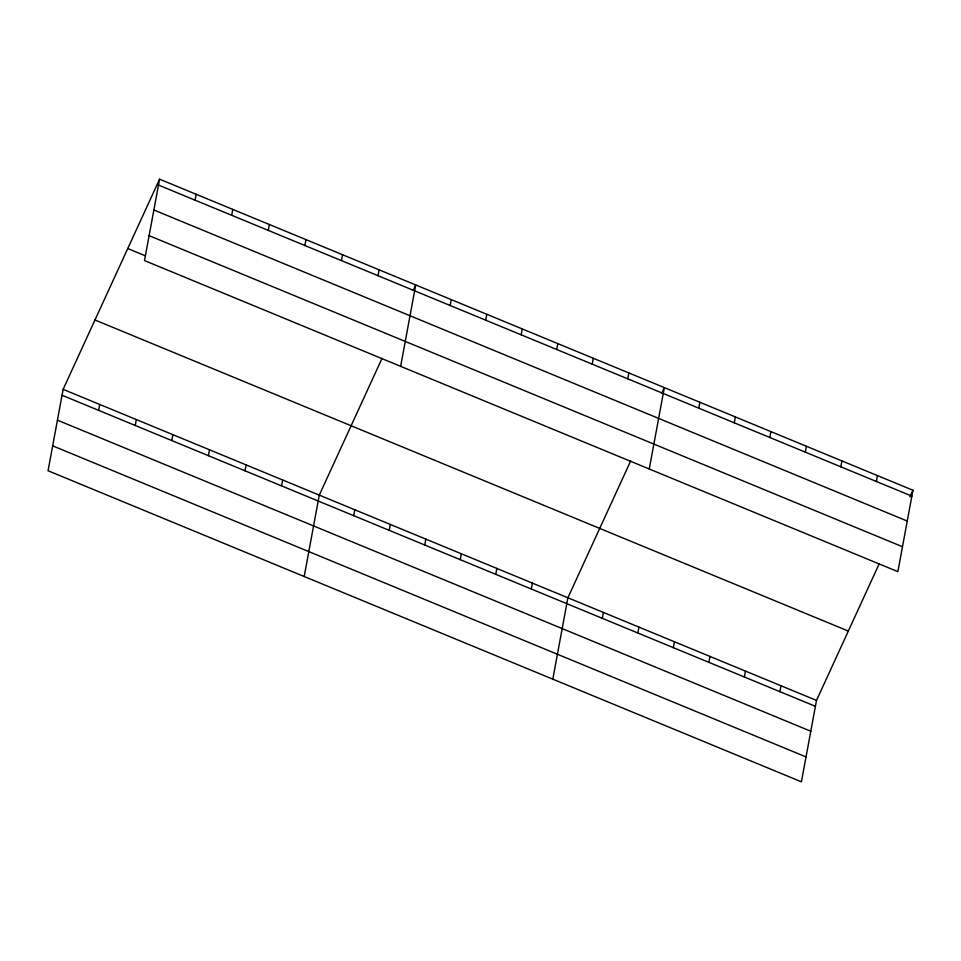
<?xml version="1.0" encoding="UTF-8"?>
<svg xmlns="http://www.w3.org/2000/svg" width="961" height="961" viewBox="0 0 961 961"><rect width="100%" height="100%" fill="white"/><g stroke="black" fill="none" stroke-linecap="round" stroke-linejoin="round"><path stroke-width="1.44" d="M159.586 179.178L144.498 260.575L897.862 571.651L912.95 490.254L159.586 179.178L63.138 389.349L48.05 470.746L801.414 781.822L816.502 700.425L879.303 563.578M98.635 410.359L99.728 404.461M135.225 425.471L136.318 419.573M195.095 200.176L196.176 194.29M171.815 440.57L172.908 434.684M231.685 215.288L232.778 209.39M208.417 455.682L209.498 449.784M268.275 230.4L269.368 224.502M245.007 470.794L246.1 464.896M304.865 245.511L305.958 239.613M281.597 485.906L282.69 480.007M341.455 260.611L342.548 254.725M304.193 576.516L319.28 495.119L382.082 358.273M378.045 275.723L379.139 269.825M353.696 515.673L354.789 509.786M400.641 366.345L415.729 284.936L413.29 290.27M389.217 530.34L390.31 524.442M450.156 305.502L451.25 299.604M424.738 545.007L425.831 539.109M485.665 320.169L486.759 314.271M460.247 559.674L461.34 553.776M521.186 334.824L522.279 328.938M495.768 574.342L496.861 568.444M556.707 349.492L557.8 343.594M531.277 588.997L532.37 583.111M592.216 364.159L593.309 358.261M552.803 679.175L567.891 597.766L630.692 460.92M627.737 378.826L628.83 372.928M602.307 618.331L603.4 612.433M649.252 468.992L664.339 387.595L661.889 392.929M637.828 632.999L638.921 627.101M698.767 408.149L699.86 402.263M673.337 647.666L674.43 641.768M734.276 422.816L735.369 416.93M708.858 662.321L709.951 656.435M769.797 437.483L770.89 431.585M744.379 676.988L745.46 671.09M805.306 452.15L806.399 446.252M779.888 691.656L780.981 685.758M840.827 466.818L841.92 460.92M876.348 481.473L877.429 475.587M909.887 496.921L912.95 490.254M158.493 185.065L911.857 496.14M153.88 209.991L907.244 521.054M149.123 235.661L902.487 546.737M127.765 248.539L145.375 255.806M94.971 319.989L848.323 631.065M63.138 389.349L816.502 700.425M62.045 395.247L815.408 706.323M57.432 420.161L810.784 731.237M52.663 445.832L806.027 756.908"/></g></svg>
